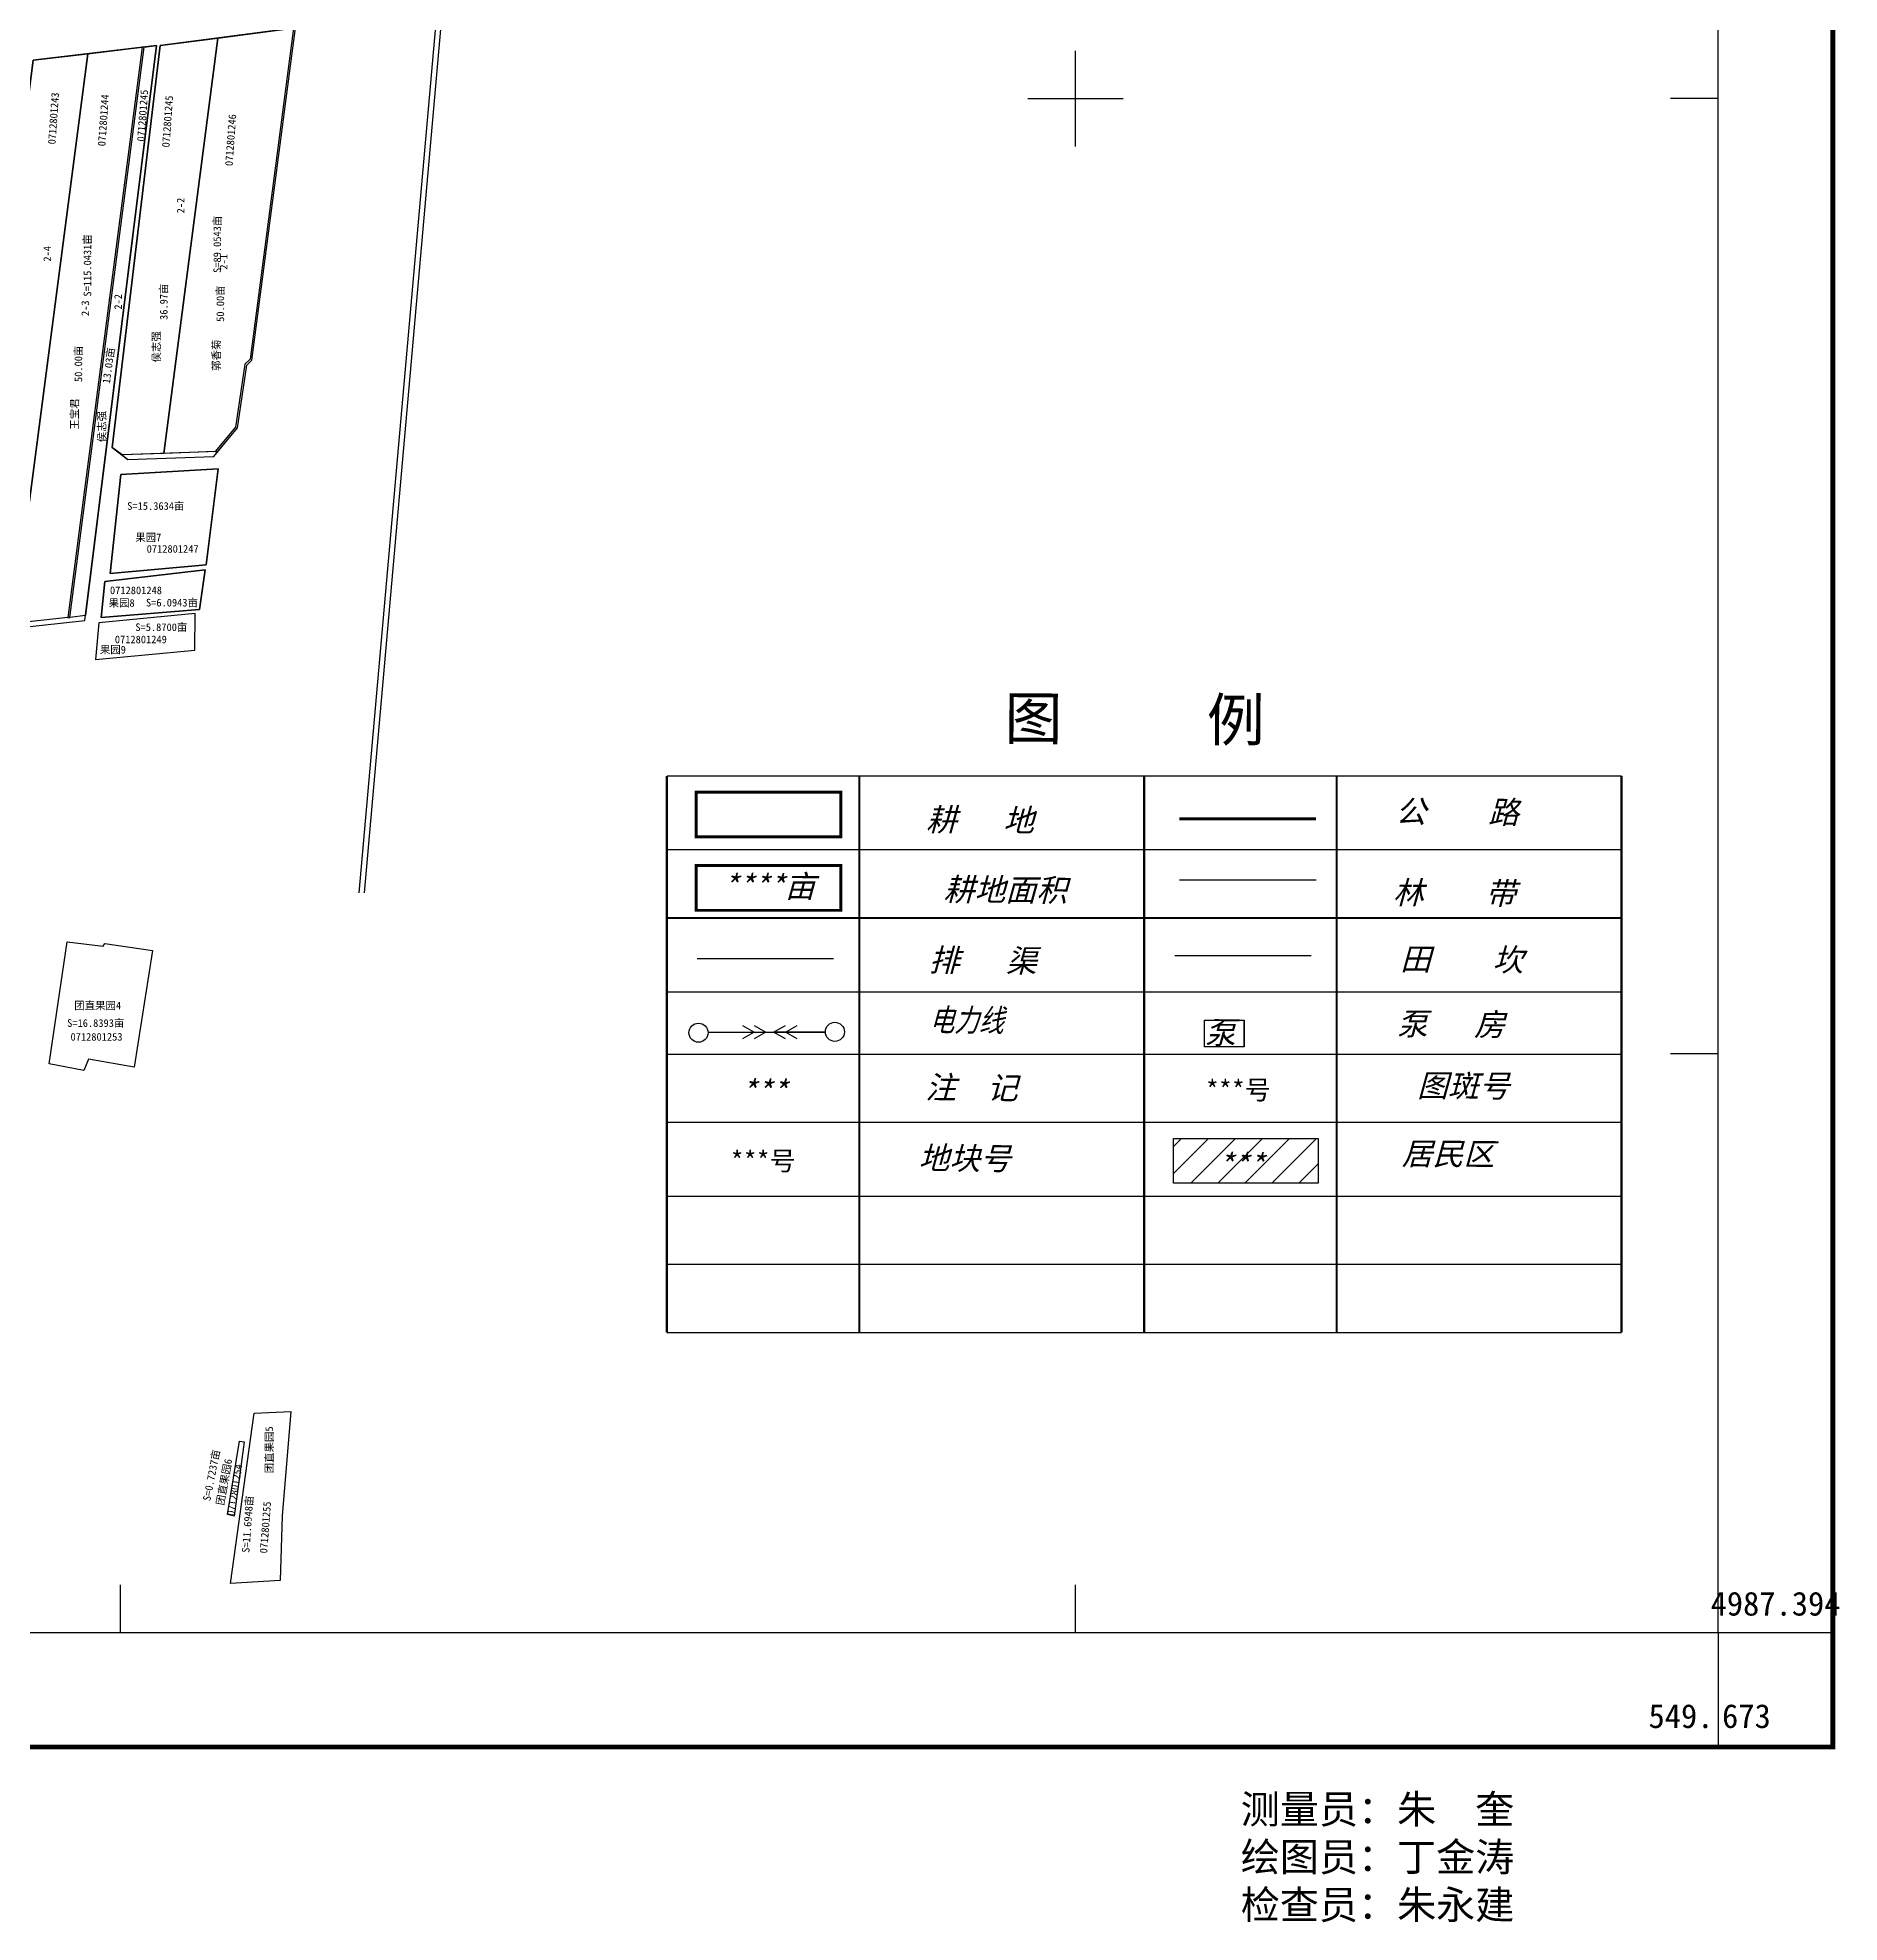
# Model space of a CAD drawing. Extents: x 544477 to 562575, y 4986974 to 4992709.
# Drawn here: x 547913 to 549800, y 4987091 to 4989064 of the extents above; entities that cross this region are included whole.
import ezdxf
from ezdxf.enums import TextEntityAlignment as Align

# ---------------------------------------------------------------- set-up
doc = ezdxf.new("R2010")
doc.units = 0
doc.header["$LTSCALE"] = 10
for name, color, linetype in [('2022年', 6, 'CONTINUOUS'), ('TK', 7, 'CONTINUOUS'), ('出水桩地块', 2, 'CONTINUOUS'), ('园地', 2, 'CONTINUOUS'), ('图例', 7, 'CONTINUOUS'), ('地号', 7, 'CONTINUOUS'), ('地物扣减', 7, 'CONTINUOUS'), ('地籍号', 2, 'CONTINUOUS'), ('权利人', 1, 'CONTINUOUS'), ('注记', 1, 'CONTINUOUS'), ('测地框', 7, 'CONTINUOUS'), ('测地框面积', 7, 'CONTINUOUS'), ('路、林、渠', 7, 'CONTINUOUS'), ('身份地地块', 7, 'CONTINUOUS'), ('身份地面积', 7, 'CONTINUOUS')]:
    doc.layers.add(name, color=color, linetype=linetype)
doc.styles.add('STYLE1', font='simhei.ttf', dxfattribs={"width": 0.8, "oblique": 15, "height": 2.5})
doc.styles.add('宋体', font='')
doc.styles.add('楷体', font='', dxfattribs={"width": 0.8})
doc.styles.get('宋体').set_extended_font_data('SimSun')
doc.styles.get('楷体').set_extended_font_data('楷体_GB2312')

msp = doc.modelspace()

# ---------------------------------------------------------------- hatches: boundary and pattern name
at = {"layer": '图例', "linetype": 'Continuous'}
h = msp.add_hatch(dxfattribs=at)
h.set_pattern_fill('ANSI31', scale=160, style=0)
h.set_pattern_definition([(45, (14942.39, 1543.883), (-14.14213562, 14.14213562), [])])
h.paths.add_polyline_path([(549102.5, 4987911.2), (549254, 4987911.2), (549254, 4987864.4), (549102.5, 4987864.4)])

# ---------------------------------------------------------------- linework, layer by layer
at = {"layer": '2022年', "color": 4, "linetype": 'Continuous'}
msp.add_lwpolyline([(548102, 4989063.5), (548181, 4989073.9), (548135.8, 4988727.1), (548130.2, 4988722), (548120.4, 4988656.1), (548099.1, 4988630.5), (548045.2, 4988628.5)], close=True, dxfattribs=at)
at = {"layer": 'TK', "linetype": 'Continuous'}
for p, q in [((549000, 4988950), (549000, 4989050)), ((548950, 4989000), (549050, 4989000)), ((549673, 4989000), (549623, 4989000)), ((549673, 4988000), (549623, 4988000)), ((548000, 4987394), (548000, 4987444)), ((549000, 4987394), (549000, 4987444)), ((549673, 4987394), (549793, 4987394)), ((549673, 4987394), (549673, 4987274))]:
    msp.add_line(p, q, dxfattribs=at)
at = {"layer": 'TK', "linetype": 'Continuous', "const_width": 5, "flags": 128}
msp.add_lwpolyline([(544553, 4987274), (549793, 4987274), (549793, 4992514), (544553, 4992514)], close=True, dxfattribs=at)
at = {"layer": 'TK', "linetype": 'Continuous', "flags": 128}
msp.add_lwpolyline([(544673, 4987394), (549673, 4987394), (549673, 4992394), (544673, 4992394)], close=True, dxfattribs=at)
at = {"layer": '出水桩地块', "color": 7, "linetype": 'Continuous', "flags": 128}
msp.add_lwpolyline([(548122.3, 4988655.2), (548132.1, 4988721), (548137.6, 4988726.1), (548183.1, 4989074.2), (548181, 4989073.9), (548135.8, 4988727.1), (548130.2, 4988722), (548120.4, 4988656.1), (548099.1, 4988630.5), (548101.8, 4988630.6)], close=True, dxfattribs=at)
at = {"layer": '园地', "color": 2, "linetype": 'Continuous', "flags": 128}
for points in [[(548102.2, 4988612.5), (548000.4, 4988606.5), (547989, 4988502.7), (548089.6, 4988512)], [(548088.4, 4988506.6), (547983.5, 4988494.4), (547979.8, 4988456.7), (548082.8, 4988465.1)], [(548078, 4988461), (547977.3, 4988451.2), (547973.9, 4988412.8), (548077.8, 4988422.6)]]:
    msp.add_lwpolyline(points, close=True, dxfattribs=at)
at = {"layer": '图例', "color": 7}
for p, q in [((548572.1, 4988214), (549571.7, 4988214)), ((548572.1, 4988142.6), (549571.7, 4988142.6)), ((548572.1, 4988064.8), (549571.7, 4988064.8)), ((548572.1, 4987999.5), (549571.7, 4987999.5)), ((548572.1, 4987928.2), (549571.7, 4987928.2)), ((548572.1, 4987850.9), (549571.7, 4987850.9)), ((548572.1, 4987779.5), (549571.7, 4987779.5)), ((548572.1, 4987708.2), (549571.7, 4987708.2))]:
    msp.add_line(p, q, dxfattribs=at)
at = {"layer": '图例', "color": 3, "linetype": 'Continuous'}
msp.add_line((549108.8, 4988182), (549251.8, 4988182), dxfattribs=at)
at = {"layer": '图例', "color": 7, "linetype": 'Continuous'}
msp.add_line((549103.8, 4988103), (549246.7, 4988103), dxfattribs=at)
at = {"layer": '图例', "color": 2, "linetype": 'Continuous'}
for p, q in [((548651.3, 4988029.7), (548663.5, 4988022.6)), ((548663.6, 4988029.7), (548675.8, 4988022.6)), ((548683.8, 4988022.6), (548696.1, 4988029.7)), ((548696.1, 4988022.6), (548708.4, 4988029.7)), ((548615.2, 4988022.6), (548738, 4988022.6)), ((548663.5, 4988022.6), (548651.3, 4988015.5)), ((548675.8, 4988022.6), (548663.6, 4988015.5)), ((548738.1, 4988022.6), (548683.8, 4988022.6)), ((548696.1, 4988015.5), (548683.8, 4988022.6)), ((548708.4, 4988015.5), (548696.1, 4988022.6))]:
    msp.add_line(p, q, dxfattribs=at)
at = {"layer": '图例', "color": 6, "lineweight": -2}
msp.add_line((549176.5, 4988007.1), (549176.5, 4988035.1), dxfattribs=at)
at = {"layer": '图例', "color": 7}
for points, const_width in [([(548572.1, 4988290.8), (548572.1, 4987708.2)], 2.37), ([(548572.1, 4988290.8), (549571.7, 4988290.8)], 1.48), ([(548773.6, 4988290.8), (548773.6, 4987708.2)], 2.37), ([(549071.9, 4988290.8), (549071.9, 4987708.2)], 2.37), ([(549273.4, 4988290.8), (549273.4, 4987708.2)], 2.37), ([(549571.7, 4988290.8), (549571.7, 4987708.2)], 2.37), ([(548572.1, 4988141.7), (549571.7, 4988141.7)], 1.48)]:
    msp.add_lwpolyline(points, dxfattribs=dict(at, const_width=const_width))
at = {"layer": '图例', "color": 1, "linetype": 'Continuous', "const_width": 3, "flags": 128}
for points in [[(548602.7, 4988273.9), (548754.2, 4988273.9), (548754.2, 4988227), (548602.7, 4988227)], [(548602.7, 4988197), (548754.2, 4988197), (548754.2, 4988150.2), (548602.7, 4988150.2)]]:
    msp.add_lwpolyline(points, close=True, dxfattribs=at)
at = {"layer": '图例', "color": 5, "linetype": 'Continuous', "const_width": 3, "flags": 128}
msp.add_lwpolyline([(549108.8, 4988245.9), (549251.8, 4988245.9)], dxfattribs=at)
at = {"layer": '图例', "color": 4, "linetype": 'Continuous', "flags": 128}
msp.add_lwpolyline([(548603.7, 4988099.7), (548746.5, 4988099.7)], dxfattribs=at)
at = {"layer": '图例', "color": 6, "lineweight": -2}
msp.add_lwpolyline([(549135, 4988035.1), (549176.5, 4988035.1), (549176.5, 4988007.1), (549135, 4988007.1)], close=True, dxfattribs=at)
at = {"layer": '图例', "color": 7, "linetype": 'Continuous', "flags": 128}
msp.add_lwpolyline([(549102.5, 4987911.2), (549254, 4987911.2), (549254, 4987864.4), (549102.5, 4987864.4)], close=True, dxfattribs=at)
at = {"layer": '图例', "color": 2, "linetype": 'Continuous'}
for centre in [(548605.2, 4988022), (548748, 4988022.9)]:
    msp.add_ellipse(centre, major_axis=(7.07, 7.07), ratio=1, start_param=5.497787, end_param=11.780972, dxfattribs=at)
at = {"layer": '地物扣减', "color": 7, "linetype": 'Continuous', "flags": 128}
for points in [[(548024.6, 4989054), (548022.6, 4989053.8), (547944.6, 4988456.6), (547946.7, 4988456.9)], [(548097.5, 4988625.4), (548101.8, 4988630.6), (548001.5, 4988627), (548007.7, 4988622.2)]]:
    msp.add_lwpolyline(points, close=True, dxfattribs=at)
at = {"layer": '测地框', "linetype": 'Continuous', "flags": 128}
for points, elevation in [([(548183.1, 4989074.2), (548041.6, 4989055.6), (547991.1, 4988634.9), (548007.7, 4988622.2), (548097.5, 4988625.4), (548122.3, 4988655.2), (548132.1, 4988721), (548137.6, 4988726.1)], 282.5), ([(548037.6, 4989055.6), (547908.4, 4989040.2), (547831.2, 4988439.2), (547962.5, 4988453.6)], 282.3)]:
    msp.add_lwpolyline(points, close=True, dxfattribs=dict(at, elevation=elevation))
at = {"layer": '测地框', "color": 7, "linetype": 'Continuous', "flags": 128}
for points, elevation in [([(548000.4, 4988606.5), (548102.2, 4988612.5), (548089.6, 4988512), (547989, 4988502.7)], 282.4), ([(547983.5, 4988494.4), (548088.4, 4988506.6), (548082.8, 4988465.1), (547979.8, 4988456.7)], 282.3), ([(547977.3, 4988451.2), (547973.9, 4988412.8), (548077.8, 4988422.6), (548078, 4988461)], 282.5)]:
    msp.add_lwpolyline(points, close=True, dxfattribs=dict(at, elevation=elevation))
at = {"layer": '测地框', "color": 0, "linetype": 'Continuous', "flags": 128}
for points, elevation in [([(547925.3, 4987989.5), (547944.1, 4988117), (547981.8, 4988112.5), (547983.6, 4988115.3), (548033.4, 4988108.1), (548014.1, 4987985.8), (547966.3, 4987994.2), (547961.6, 4987982.5)], 282.6), ([(548139.9, 4987623.6), (548178.4, 4987625.3), (548169.2, 4987516.3), (548167, 4987448.6), (548115, 4987445.4)], 282.7), ([(548124.4, 4987594.2), (548129.5, 4987593.8), (548119.1, 4987515.8), (548112.1, 4987517.6)], 282.7)]:
    msp.add_lwpolyline(points, close=True, dxfattribs=dict(at, elevation=elevation))
at = {"layer": '路、林、渠', "color": 5, "linetype": 'Continuous', "elevation": 281.8, "flags": 128}
for points in [[(548623.2, 4992394), (548249.6, 4988168.6)], [(548628.6, 4992394), (548255.1, 4988168.3)]]:
    msp.add_lwpolyline(points, dxfattribs=at)
at = {"layer": '身份地地块', "color": 1, "linetype": 'Continuous'}
for points in [[(547965.8, 4989047), (548022.6, 4989053.8), (547944.6, 4988456.6), (547888, 4988450.4)], [(548024.6, 4989054), (548037.6, 4989055.6), (547963.2, 4988458.7), (547946.7, 4988456.9)], [(548041.6, 4989055.6), (548102, 4989063.5), (548045.2, 4988628.5), (548001.5, 4988627), (547991.1, 4988634.9)], [(547908.4, 4989040.2), (547965.8, 4989047), (547888, 4988450.4), (547831.9, 4988444.3)]]:
    msp.add_lwpolyline(points, close=True, dxfattribs=at)

# ---------------------------------------------------------------- texts
at = {"layer": '2022年', "color": 4, "linetype": 'Continuous', "style": '宋体'}
msp.add_text('郭香菊', height=8, rotation=90, dxfattribs=at).set_placement((548100, 4988731.4), align=Align.MIDDLE)
at = {"layer": 'TK', "linetype": 'Continuous', "style": '宋体'}
msp.add_text('4987.394', height=25, dxfattribs=at).set_placement((549733, 4987424), align=Align.MIDDLE)
msp.add_text('549.', height=25, dxfattribs=at).set_placement((549668, 4987306.5), align=Align.MIDDLE_RIGHT)
for s, height, p in [('673', 25, (549677, 4987306.5)), ('测量员：朱  奎', 30, (549173, 4987209)), ('绘图员：丁金涛', 30, (549173, 4987159)), ('检查员：朱永建', 30, (549173, 4987109))]:
    msp.add_text(s, height=height, dxfattribs=at).set_placement(p, align=Align.MIDDLE_LEFT)
at = {"layer": '图例', "color": 7, "style": 'STYLE1'}
msp.add_text('图     例', height=44.45, rotation=359.5492, dxfattribs=at).set_placement((548925.5, 4988329.3))
at = {"layer": '图例', "color": 7, "style": 'STYLE1', "oblique": 15}
for s, p in [('耕   地', (548843.5, 4988233.4)), (' 公\u3000\u3000路', (549318.9, 4988242.1)), ('****亩', (548630.7, 4988164.1)), ('耕地面积', (548861.8, 4988160.3)), ('  林    带', (549300, 4988157.2)), (' 排   渠', (548830.3, 4988086.4)), ('   田    坎', (549291.5, 4988087.8)), ('泵   房', (549336.6, 4988019.6)), (' 注  记', (548826.5, 4987953.2)), (' 图斑号', (549341.6, 4987955.1)), ('地块号', (548835.5, 4987879.1)), ('居民区', (549341.6, 4987883.8))]:
    msp.add_text(s, height=23.71, rotation=359.5492, dxfattribs=at).set_placement(p)
at = {"layer": '图例', "color": 6, "style": 'STYLE1', "oblique": 15}
msp.add_text('泵', height=23.7, rotation=359.5492, dxfattribs=at).set_placement((549135.5, 4988010.6))
at = {"layer": '图例', "color": 7, "style": 'STYLE1', "oblique": 15}
for p in [(548673.9, 4987961.6), (549173.4, 4987884.6)]:
    msp.add_text('***', height=23.71, rotation=359.5492, dxfattribs=at).set_placement(p, align=Align.MIDDLE)
at = {"layer": '图例', "color": 5, "linetype": 'Continuous', "style": '楷体'}
msp.add_text('***号', height=20, dxfattribs=at).set_placement((549170.5, 4987961.9), align=Align.MIDDLE)
at = {"layer": '图例', "color": 7, "linetype": 'Continuous', "style": '楷体'}
msp.add_text('***号', height=20, dxfattribs=at).set_placement((548672.9, 4987887.7), align=Align.MIDDLE)
at = {"layer": '图例', "color": 7, "insert": (548847.3, 4988047.4), "char_height": 23.71, "width": 171.604, "attachment_point": 1, "rotation": 359.5492, "style": 'STYLE1'}
msp.add_mtext('电力线', dxfattribs=at)
at = {"layer": '地号', "color": 7, "linetype": 'Continuous', "style": '宋体'}
for s, rotation, p in [('2-2', 90, (548066.9, 4988879.9, 282.4)), ('2-4', 90, (547927.2, 4988829.4, 282.4)), ('2-1', 90, (548111.8, 4988820.9, 282.4)), ('2-2', 90, (548001.4, 4988779.1, 282.4)), ('2-3', 90, (547967, 4988772.4, 282.4)), ('团直果园5', 90, (548159.7, 4987560.7, 282.4)), ('团直果园6', 79.4391, (548107.9, 4987526.7, 282.4))]:
    msp.add_text(s, height=8, rotation=rotation, dxfattribs=at).set_placement(p)
for s, p in [('果园7', (548015.4, 4988536.6, 282.4)), ('果园8', (547987.5, 4988468, 565)), ('果园9', (547978.3, 4988419, 282.4)), ('团直果园4', (547951.5, 4988046.5, 282.4))]:
    msp.add_text(s, height=8, dxfattribs=at).set_placement(p)
at = {"layer": '地籍号', "color": 7, "linetype": 'Continuous', "style": '宋体'}
for s, rotation, p in [('0712801243', 86, (547931.8, 4988951.9, 842.9)), ('0712801244', 86, (547984, 4988949.9, 842.9)), ('0712801245', 86, (548025.1, 4988954.9, 842.9)), ('0712801245', 86, (548051.2, 4988948.7, 842.9)), ('0712801246', 86, (548117.3, 4988929.2, 842.9)), ('0712801254', 81.1201, (548119.1, 4987515.8, 282.7)), ('0712801255', 85.6888, (548153.5, 4987476.6, 1125.4))]:
    msp.add_text(s, height=8, rotation=rotation, dxfattribs=at).set_placement(p)
for s, p in [('0712801247', (548027.3, 4988524.6, 842.9)), ('0712801248', (547988.9, 4988481.2, 842.9)), ('0712801249', (547994, 4988429.8, 1125.4)), ('0712801253', (547947.6, 4988013.7, 1125.4))]:
    msp.add_text(s, height=8, dxfattribs=at).set_placement(p)
at = {"layer": '权利人', "color": 1, "linetype": 'Continuous', "style": '宋体'}
for s, p in [(' 侯志强', (548037.3, 4988737.4)), ('王宝君', (547951.5, 4988669.8)), ('侯志强', (547980.2, 4988656.7))]:
    msp.add_text(s, height=8, rotation=90, dxfattribs=at).set_placement(p, align=Align.MIDDLE)
at = {"layer": '注记', "color": 1, "linetype": 'Continuous', "style": '宋体'}
for s, p in [('S=89.0543亩', (548100.9, 4988847.5)), ('S=115.0431亩', (547965, 4988825.4))]:
    msp.add_text(s, height=8, rotation=90, dxfattribs=at).set_placement(p, align=Align.MIDDLE)
at = {"layer": '测地框面积', "color": 1, "linetype": 'Continuous', "style": '宋体'}
for s, p in [('S=15.3634亩', (548036.9, 4988573.8)), ('S=6.0943亩', (548053.8, 4988472.6)), ('S=5.8700亩', (548042.7, 4988446.9)), ('S=16.8393亩', (547974, 4988032.4))]:
    msp.add_text(s, height=8, dxfattribs=at).set_placement(p, align=Align.MIDDLE)
for s, rotation, p in [('S=0.7237亩', 79, (548094.9, 4987558.7)), ('S=11.6948亩', 86, (548132.7, 4987507.4))]:
    msp.add_text(s, height=8, rotation=rotation, dxfattribs=at).set_placement(p, align=Align.MIDDLE)
at = {"layer": '身份地面积', "color": 1, "linetype": 'Continuous', "style": '宋体'}
for s, rotation, p in [('36.97亩', 90, (548049.2, 4988768.3)), ('50.00亩', 90, (548108.4, 4988766.3)), ('50.00亩', 90, (547959.8, 4988703.3)), ('13.03亩', 82.1896, (547988.8, 4988701.2))]:
    msp.add_text(s, height=8, rotation=rotation, dxfattribs=at).set_placement(p)

doc.saveas('drawing.dxf')
